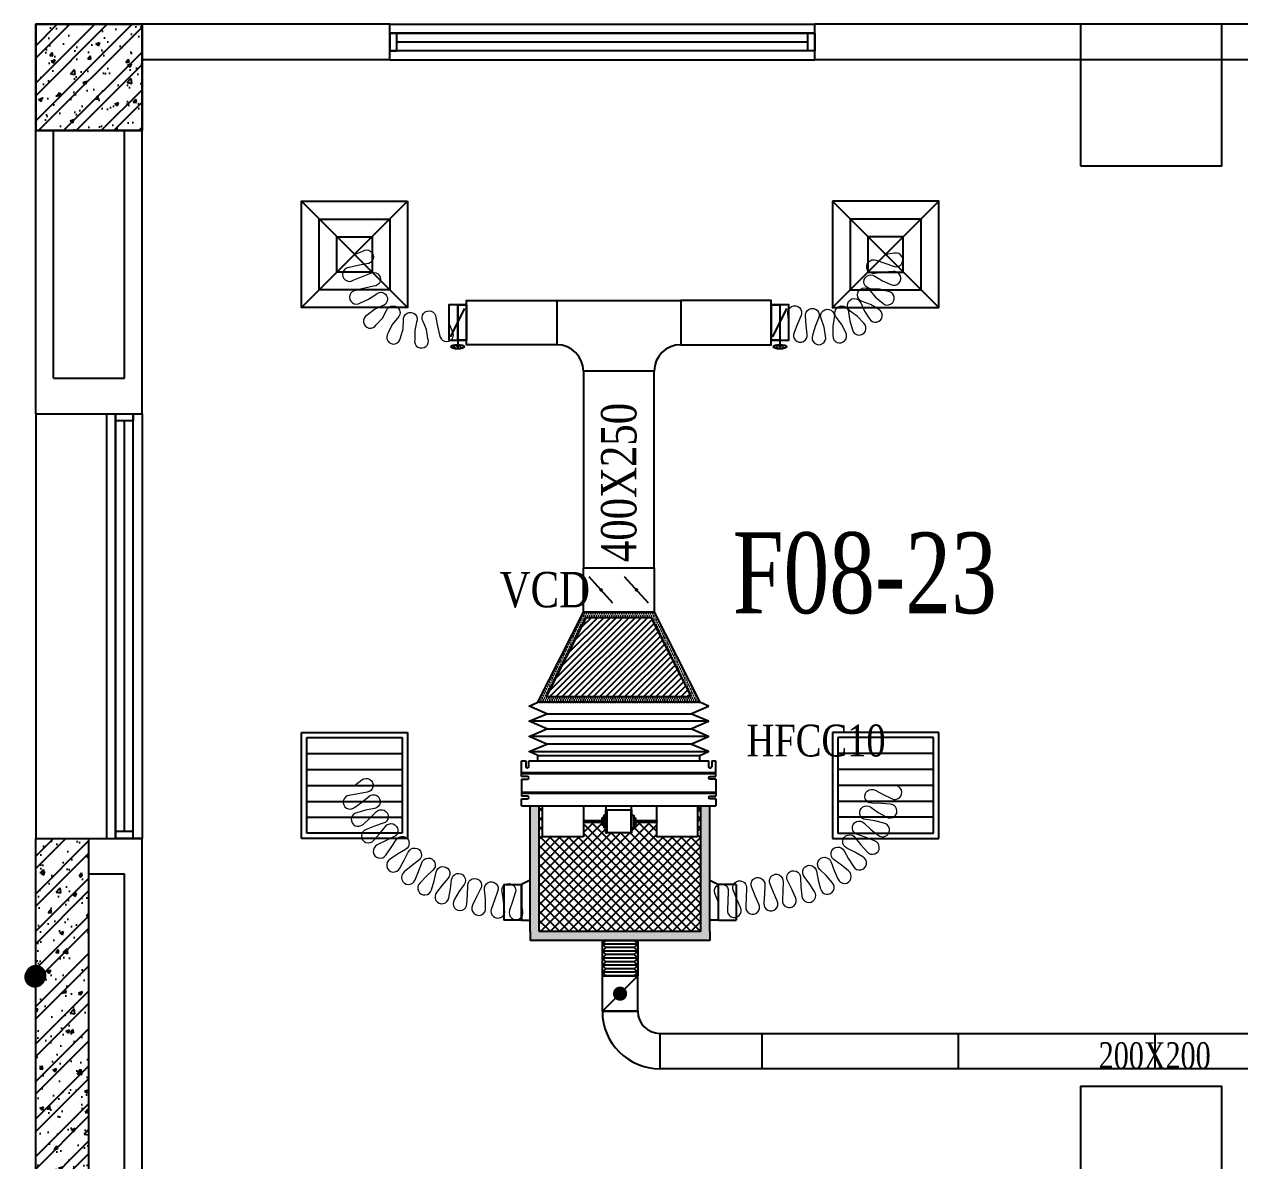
# Model space of a CAD drawing. Header units: metres. Extents: x 352651 to 1421851, y -87441 to -24441.
# Drawn here: x 991717 to 998582, y -40880 to -34460 of the extents above; entities that cross this region are included whole.
import ezdxf
from ezdxf.enums import TextEntityAlignment as Align

# ---------------------------------------------------------------- set-up
doc = ezdxf.new("R2010")
doc.units = ezdxf.units.M
doc.header["$LTSCALE"] = 300
doc.header["$MEASUREMENT"] = 0
for name, color, linetype in [('bat noi mem', 4, 'CONTINUOUS'), ('CUA', 8, 'CONTINUOUS'), ('CUAGIO', 2, 'CONTINUOUS'), ('DIM', 1, 'CONTINUOUS'), ('HATCH', 145, 'CONTINUOUS'), ('KT', 1, 'CONTINUOUS'), ('NOITHAT', 145, 'CONTINUOUS'), ('THAY', 9, 'CONTINUOUS'), ('thiet bi', 11, 'CONTINUOUS'), ('TUONG', 7, 'CONTINUOUS'), ('vach', 6, 'CONTINUOUS')]:
    doc.layers.add(name, color=color, linetype=linetype)
doc.layers.add('noi mem', color=5, linetype='BATTING', lineweight=0)
doc.styles.add('PHU', font='vntimeh.shx', dxfattribs={"width": 0.8})
doc.styles.add('ROMANS', font='romans.shx', dxfattribs={"width": 0.75, "bigfont": 'romancvn.shx'})
doc.linetypes.add('BATTING', pattern='A,0.0001,-0.1,[134,ltypeshp.shx,S=0.1,R=0,X=-0.1,Y=0],-0.2,[134,ltypeshp.shx,S=0.1,R=180,X=0.1,Y=0],-0.1', length=0.4001)

# ---------------------------------------------------------------- blocks, each defined once
blk = doc.blocks.new('cot1')
at = {"layer": 'vach'}
blk.add_lwpolyline([(-400, -400), (400, -400), (400, 400), (-400, 400)], close=True, dxfattribs=at)
blk = doc.blocks.new('SAD')
at = {"layer": 'CUAGIO', "color": 8}
for p, q in [((-300, -300), (300, 300)), ((300, -300), (-300, 300))]:
    blk.add_line(p, q, dxfattribs=at)
at = {"layer": 'CUAGIO'}
blk.add_lwpolyline([(300, -300), (300, 300), (-300, 300), (-300, -300)], close=True, dxfattribs=at)
at = {"layer": 'CUAGIO', "color": 8}
for points in [[(200, -200), (200, 200), (-200, 200), (-200, -200)], [(100, -100), (100, 100), (-100, 100), (-100, -100)]]:
    blk.add_lwpolyline(points, close=True, dxfattribs=at)
blk = doc.blocks.new('SAG')
at = {"layer": 'CUAGIO'}
for p, q in [((-300, 300), (-300, -300)), ((300, 300), (-300, 300)), ((300, -300), (300, 300)), ((-300, -300), (300, -300))]:
    blk.add_line(p, q, dxfattribs=at)
at = {"layer": 'CUAGIO', "color": 8}
for p, q in [((-270, 270), (-270, -270)), ((270, 270), (-270, 270)), ((-180, -270), (-180, 270)), ((-90, -270), (-90, 270)), ((0, -270), (0, 270)), ((90, -270), (90, 270)), ((180, -270), (180, 270)), ((270, -270), (270, 270)), ((-270, -270), (270, -270))]:
    blk.add_line(p, q, dxfattribs=at)
blk = doc.blocks.new('1-van gio D200')
at = {"layer": 'CUAGIO'}
h = blk.add_hatch(dxfattribs=at)
h.set_pattern_fill('ANSI31', color=256, scale=100, style=0)
edge = h.paths.add_edge_path()
edge.add_ellipse((486127, -58494), major_axis=(-38.1, 0), ratio=0.310482, start_angle=0, end_angle=360, ccw=False)
for p, q in [((486167, -58437.3), (486087.1, -58277.5)), ((486127, -58257.4), (486127, -58494))]:
    blk.add_line(p, q, dxfattribs=at)
at = {"layer": 'CUAGIO', "const_width": 3}
for points in [[(486127, -58457.4), (486177, -58457.4), (486177, -58257.4), (486077, -58257.4), (486077, -58457.4), (486127, -58457.4)], [(486167, -58437.3), (486087.1, -58277.5)], [(486127, -58257.4), (486127, -58494)]]:
    blk.add_lwpolyline(points, dxfattribs=at)
at = {"layer": 'CUAGIO'}
blk.add_lwpolyline([(486177, -58457.4), (486077, -58457.4), (486077, -58257.4), (486177, -58257.4)], close=True, dxfattribs=at)
at = {"layer": 'CUAGIO', "const_width": 5.35}
blk.add_lwpolyline([(486130.7, -58357.4, -1), (486123.3, -58357.4, -1)], format="xyb", close=True, dxfattribs=at)
at = {"layer": 'CUAGIO', "extrusion": (0, 0, -1)}
blk.add_ellipse((486127, -58494), major_axis=(-38.1, 0), ratio=0.310482, start_param=-1.570796, end_param=4.712389, dxfattribs=at)
blk = doc.blocks.new('bac noi mem')
at = {"layer": 'bat noi mem'}
for p, q in [((493886.7, -64673), (493866.7, -64693)), ((494066.7, -64693), (493866.7, -64693)), ((493866.7, -64693), (493886.7, -64713)), ((493886.7, -64713), (493866.7, -64733)), ((494066.7, -64733), (493866.7, -64733)), ((493866.7, -64733), (493886.7, -64753)), ((494046.7, -64673), (493886.7, -64673)), ((494046.7, -64713), (493886.7, -64713)), ((494046.7, -64673), (494066.7, -64693)), ((494066.7, -64693), (494046.7, -64713)), ((494046.7, -64713), (494066.7, -64733)), ((494066.7, -64733), (494046.7, -64753)), ((493886.7, -64753), (493866.7, -64773)), ((494066.7, -64773), (493866.7, -64773)), ((493866.7, -64773), (493886.7, -64793)), ((493886.7, -64793), (493866.7, -64813)), ((494046.7, -64753), (493886.7, -64753)), ((494046.7, -64793), (493886.7, -64793)), ((494046.7, -64753), (494066.7, -64773)), ((494066.7, -64773), (494046.7, -64793)), ((494046.7, -64793), (494066.7, -64813)), ((494066.7, -64813), (493866.7, -64813)), ((493866.7, -64813), (493886.7, -64833)), ((493886.7, -64833), (493866.7, -64853)), ((494066.7, -64853), (493866.7, -64853)), ((493866.7, -64853), (493886.7, -64873)), ((494046.7, -64833), (493886.7, -64833)), ((494046.7, -64873), (493886.7, -64873)), ((494066.7, -64813), (494046.7, -64833)), ((494046.7, -64833), (494066.7, -64853)), ((494066.7, -64853), (494046.7, -64873))]:
    blk.add_line(p, q, dxfattribs=at)

msp = doc.modelspace()

# ---------------------------------------------------------------- hatches: boundary and pattern name
at = {"layer": 'CUAGIO'}
h = msp.add_hatch(dxfattribs=at)
h.set_pattern_fill('DOTS', color=256, scale=200, style=0)
h.set_pattern_definition([(0, (174941.88, -151813.829), (6.25, 12.5), [0, -12.5])])
h.paths.add_polyline_path([(995483.2, -38259.9), (994666.6, -38259.9), (994893.4, -37809.9), (995256.5, -37809.9)], flags=16)
h.paths.add_polyline_path([(995531.9, -38289.9), (994617.9, -38289.9), (994874.9, -37779.9), (995274.9, -37779.9)])
h = msp.add_hatch(dxfattribs=at)
h.set_pattern_fill('ANSI31', color=256, scale=200, style=0)
h.set_pattern_definition([(45, (174941.88, -151813.829), (-17.6776695, 17.6776695), [])])
h.paths.add_polyline_path([(995378.5, -38052), (995082.1, -38052), (995082.1, -38259.9), (995483.2, -38259.9)])
h.paths.add_polyline_path([(995256.5, -37809.9), (995082.1, -37809.9), (995082.1, -38052), (995378.5, -38052)])
h.paths.add_polyline_path([(995082.1, -37809.9), (994893.4, -37809.9), (994771.4, -38052), (995082.1, -38052)])
h.paths.add_polyline_path([(995082.1, -38052), (994771.4, -38052), (994666.6, -38259.9), (995082.1, -38259.9)])
h = msp.add_hatch(dxfattribs=at)
h.set_pattern_fill('DOTS', color=2, scale=200, style=0)
h.set_pattern_definition([(0, (421969.913, 17957.081), (6.25, 12.5), [0, -12.5])])
h.paths.add_polyline_path([(995538.9, -39585.4), (994625.3, -39585.4), (994625.3, -38875.4), (994575.3, -38875.4), (994575.3, -39585.4), (994575.3, -39635.4), (995588.9, -39635.4), (995588.9, -39585.4), (995588.9, -38875.4), (995538.9, -38875.4)])
at = {"layer": 'CUAGIO', "ltscale": 1.5}
h = msp.add_hatch(dxfattribs=at)
h.set_pattern_fill('ANSI37', color=9, scale=300, style=0)
h.set_pattern_definition([(45, (532796.513, -525.78), (-26.5165043, 26.5165043), []), (135, (532796.513, -525.78), (-26.5165043, -26.5165043), [])])
h.paths.add_polyline_path([(995538.9, -39585.4), (995538.9, -38875.4), (995519.8, -38875.4), (995519.8, -39050.4), (995289.6, -39050.4), (995289.6, -38967.5), (995169.9, -38967.5), (995169.9, -38983.1), (995159.4, -38983.1), (995159.4, -38998.9), (995149.5, -38998.9), (995149.5, -39023.9, -1), (995143, -39026), (995006.8, -39026, -1), (995000.4, -39023.9), (995000.4, -38998.9), (994990.5, -38998.9), (994990.5, -38983.1), (994979.9, -38983.1), (994979.9, -38967.5), (994874.7, -38967.5), (994874.7, -39050.4), (994644.5, -39050.4), (994644.5, -38875.4), (994625.3, -38875.4), (994625.3, -39585.4)])
at = {"layer": 'HATCH', "linetype": 'Continuous'}
h = msp.add_hatch(dxfattribs=at)
h.set_pattern_fill('ANSI32,_O', color=256, scale=400)
h.set_pattern_definition([(45, (533849.62, -347750.56), (-106.066017, 106.066017), []), (45, (533920.34, -347750.56), (-106.066017, 106.066017), [])])
h.paths.add_polyline_path([(992082.1, -39059.6), (991782.1, -39059.6), (991782.1, -39812.4, -0.364811), (991807, -39841.9, -0.364811), (991782.1, -39871.5), (991782.1, -40859.6), (992082.1, -40859.6)])
h.paths.add_polyline_path([(992082.1, -40859.6), (991782.1, -40859.6), (991782.1, -42259.6), (992082.1, -42259.6)])
h = msp.add_hatch(dxfattribs=at)
h.set_pattern_fill('AR-CONC,_O', color=256, scale=30)
h.set_pattern_definition([(50, (533849.62, -347750.56), (215.178055, -18.82564), [22.5, -247.5]), (355, (533849.62, -347750.56), (-41.6254, 225.65764), [18, -198]), (100.4514, (533867.56, -347752.12), (173.552815, 206.83186), [19.12206, -210.34263]), (46.1842, (533849.62, -347690.56), (320.17231, -49.6557), [33.75, -371.25]), (96.6356, (533876.3, -347694.7), (280.39881, 292.23536), [28.68309, -315.5139]), (351.1842, (533849.62, -347690.56), (280.39858, 292.23558), [27, -297]), (21, (533879.62, -347705.56), (179.072116, -120.78567), [22.5, -247.5]), (326, (533879.62, -347705.56), (72.9946, 217.54501), [18, -198]), (71.4514, (533894.55, -347715.62), (252.06679, 96.75915), [19.12206, -210.34263]), (37.5, (533849.624, -347750.556), (3.647957, 99.868156), [0, -195.6, 0, -201, 0, -198.75]), (7.5, (533849.62, -347750.56), (78.920861, 118.323514), [0, -114.6, 0, -191.1, 0, -75.75]), (327.5, (533782.724, -347750.556), (160.146731, -6.766462), [0, -75, 0, -234, 0, -310.5]), (317.5, (533752.72, -347750.56), (174.95585, 30.031495), [0, -97.5, 0, -155.4, 0, -220.5])])
h.paths.add_polyline_path([(992082.1, -39059.6), (991782.1, -39059.6), (991782.1, -39812.4, -0.364811), (991807, -39841.9, -0.364811), (991782.1, -39871.5), (991782.1, -40859.6), (992082.1, -40859.6)])
h.paths.add_polyline_path([(992082.1, -40859.6), (991782.1, -40859.6), (991782.1, -42259.6), (992082.1, -42259.6)])
at = {"layer": 'NOITHAT', "linetype": 'Continuous'}
h = msp.add_hatch(dxfattribs=at)
h.set_pattern_fill('ANSI32,_O', color=256, scale=400)
h.set_pattern_definition([(45, (622184.75, -347750.56), (-106.066017, 106.066017), []), (45, (622255.46, -347750.56), (-106.066017, 106.066017), [])])
h.paths.add_polyline_path([(992082.1, -34859.6), (992082.1, -34459.6), (991782.1, -34459.6), (991782.1, -34859.6)])
h.paths.add_polyline_path([(992382.1, -34859.6), (992382.1, -34459.6), (992082.1, -34459.6), (992082.1, -34859.6)])
h.paths.add_polyline_path([(992082.1, -34859.6), (992082.1, -35059.6), (992382.1, -35059.6), (992382.1, -34859.6)])
h.paths.add_polyline_path([(992082.1, -35059.6), (992082.1, -34859.6), (991782.1, -34859.6), (991782.1, -35059.6)])
h = msp.add_hatch(dxfattribs=at)
h.set_pattern_fill('AR-CONC,_O', color=256, scale=30)
h.set_pattern_definition([(50, (622184.75, -347750.56), (215.178055, -18.82564), [22.5, -247.5]), (355, (622184.75, -347750.56), (-41.6254, 225.65764), [18, -198]), (100.4514, (622202.68, -347752.12), (173.552815, 206.83186), [19.12206, -210.34263]), (46.1842, (622184.75, -347690.56), (320.17231, -49.6557), [33.75, -371.25]), (96.6356, (622211.43, -347694.7), (280.39881, 292.23536), [28.68309, -315.5139]), (351.1842, (622184.75, -347690.56), (280.39858, 292.23558), [27, -297]), (21, (622214.75, -347705.56), (179.072116, -120.78567), [22.5, -247.5]), (326, (622214.75, -347705.56), (72.9946, 217.54501), [18, -198]), (71.4514, (622229.68, -347715.62), (252.06679, 96.75915), [19.12206, -210.34263]), (37.5, (622184.75, -347750.556), (3.647957, 99.868156), [0, -195.6, 0, -201, 0, -198.75]), (7.5, (622184.75, -347750.56), (78.920861, 118.323514), [0, -114.6, 0, -191.1, 0, -75.75]), (327.5, (622117.85, -347750.556), (160.146731, -6.766462), [0, -75, 0, -234, 0, -310.5]), (317.5, (622087.85, -347750.56), (174.95585, 30.031495), [0, -97.5, 0, -155.4, 0, -220.5])])
h.paths.add_polyline_path([(992082.1, -34859.6), (992082.1, -34459.6), (991782.1, -34459.6), (991782.1, -34859.6)])
h.paths.add_polyline_path([(992382.1, -34859.6), (992382.1, -34459.6), (992082.1, -34459.6), (992082.1, -34859.6)])
h.paths.add_polyline_path([(992082.1, -34859.6), (992082.1, -35059.6), (992382.1, -35059.6), (992382.1, -34859.6)])
h.paths.add_polyline_path([(992082.1, -35059.6), (992082.1, -34859.6), (991782.1, -34859.6), (991782.1, -35059.6)])

# ---------------------------------------------------------------- linework, layer by layer
at = {"layer": 'bat noi mem'}
for p, q in [((995531.9, -38289.9), (994617.9, -38289.9)), ((994667.9, -38354.2), (995481.9, -38354.2)), ((995581.9, -38397.1), (994567.9, -38397.1)), ((994667.9, -38439.9), (995481.9, -38439.9)), ((995581.9, -38482.8), (994567.9, -38482.8)), ((994567.9, -38568.5), (995581.9, -38568.5)), ((995481.9, -38525.6), (994667.9, -38525.6))]:
    msp.add_line(p, q, dxfattribs=at)
for points in [[(994617.9, -38589.9), (994567.9, -38568.5), (994667.9, -38525.6), (994567.9, -38482.8), (994667.9, -38439.9), (994567.9, -38397.1), (994667.9, -38354.2), (994567.9, -38311.3), (994617.9, -38289.9)], [(995531.9, -38589.9), (995581.9, -38568.5), (995481.9, -38525.6), (995581.9, -38482.8), (995481.9, -38439.9), (995581.9, -38397.1), (995481.9, -38354.2), (995581.9, -38311.3), (995531.9, -38289.9)]]:
    msp.add_lwpolyline(points, dxfattribs=at)
at = {"layer": 'CUA', "linetype": 'Continuous'}
for p, q in [((993782.1, -34509.6), (996182.1, -34509.6)), ((996182.1, -34509.6), (993782.1, -34509.6)), ((996142.1, -34559.6), (993822.1, -34559.6)), ((996182.1, -34609.6), (993782.1, -34609.6)), ((992232.1, -36659.6), (992232.1, -39059.6)), ((992232.1, -39059.6), (992232.1, -36659.6)), ((992332.1, -39059.6), (992332.1, -36659.6)), ((992282.1, -39019.6), (992282.1, -36699.6))]:
    msp.add_line(p, q, dxfattribs=at)
for points in [[(993782.1, -34609.6), (993822.1, -34609.6), (993822.1, -34509.6), (993782.1, -34509.6)], [(996182.1, -34609.6), (996142.1, -34609.6), (996142.1, -34509.6), (996182.1, -34509.6)], [(992332.1, -36659.6), (992332.1, -36699.6), (992232.1, -36699.6), (992232.1, -36659.6)], [(992332.1, -39059.6), (992332.1, -39019.6), (992232.1, -39019.6), (992232.1, -39059.6)]]:
    msp.add_lwpolyline(points, close=True, dxfattribs=at)
at = {"layer": 'CUAGIO', "ltscale": 1.5}
msp.add_line((994724.9, -36019.9), (995424.9, -36019.9), dxfattribs=at)
at = {"layer": 'CUAGIO', "color": 2}
for p, q in [((994874.9, -36419.9), (994874.9, -37529.9)), ((995274.9, -37529.9), (995274.9, -36419.9)), ((994575.3, -39585.4), (994575.3, -39635.4)), ((995538.9, -39585.4), (994625.3, -39585.4)), ((995588.9, -39585.4), (995588.9, -39635.4))]:
    msp.add_line(p, q, dxfattribs=at)
at = {"layer": 'CUAGIO'}
for p, q in [((995274.9, -36419.9), (994874.9, -36419.9)), ((995041.9, -37729.2), (994908, -37580.6)), ((995241.9, -37729.2), (995108, -37580.6)), ((994575.3, -39585.4), (994575.3, -38875.4)), ((994625.3, -38875.4), (994625.3, -38875.4)), ((994625.3, -39585.4), (994625.3, -38875.4)), ((995538.9, -38875.4), (995538.9, -38875.4)), ((995538.9, -39585.4), (995538.9, -38875.4)), ((995588.9, -39585.4), (995588.9, -38875.4)), ((994425.6, -39320.1), (994425.6, -39520.1)), ((994525.3, -39320.1), (994525.3, -39520.1)), ((994525.3, -39520.1), (994525.3, -39320.1)), ((995638.9, -39520.1), (995638.9, -39320.1)), ((995638.9, -39520.1), (995638.9, -39320.1)), ((995738.6, -39320.1), (995738.6, -39520.1)), ((994525.3, -39520.1), (994425.6, -39520.1)), ((995638.9, -39520.1), (995738.6, -39520.1)), ((995588.9, -39635.4), (994575.3, -39635.4)), ((994982.1, -40035.3), (994982.1, -39635.4)), ((995182.1, -40040.8), (995182.1, -39652.3)), ((994982.1, -39835.4), (995182.1, -39835.4)), ((995182.1, -39835.4), (994982.1, -40035.3)), ((995182.1, -40035.3), (994982.1, -40035.3)), ((994982.1, -40035.3), (995182.1, -40035.3)), ((995182.1, -40035.3), (994982.1, -40035.3)), ((995307.1, -40160.3), (995307.1, -40360.3)), ((995307.1, -40160.3), (1005872.2, -40160.3)), ((995882.1, -40160.3), (995882.1, -40360.3)), ((996992.1, -40160.3), (996992.1, -40360.3)), ((998102.1, -40160.3), (998102.1, -40360.3)), ((1000112.1, -40360.3), (995307.1, -40360.3))]:
    msp.add_line(p, q, dxfattribs=at)
for points in [[(994724.9, -36269.9), (994214.9, -36269.9), (994214.9, -36019.9), (994724.9, -36019.9)], [(995424.9, -36269.9), (995934.9, -36269.9), (995934.9, -36019.9), (995424.9, -36019.9)], [(994164.9, -36044.9), (994214.9, -36044.9), (994214.9, -36244.9), (994164.9, -36244.9)], [(995934.9, -36044.9), (995984.9, -36044.9), (995984.9, -36244.9), (995934.9, -36244.9)], [(994874.9, -37529.9), (995274.9, -37529.9), (995274.9, -37779.9), (994874.9, -37779.9)], [(995531.9, -38289.9), (994617.9, -38289.9), (994874.9, -37779.9), (995274.9, -37779.9)], [(995483.2, -38259.9), (994666.6, -38259.9), (994893.4, -37809.9), (995256.5, -37809.9)], [(994982.1, -39635.4), (995182.1, -39635.4), (995182.1, -39835.4), (994982.1, -39835.4)]]:
    msp.add_lwpolyline(points, close=True, dxfattribs=at)
for points, const_width in [([(994969.9, -37654.9, 1), (994979.9, -37654.9, 1)], 10), ([(995169.9, -37654.9, 1), (995179.9, -37654.9, 1)], 10), ([(995102.1, -39936, -1), (995062.1, -39936, -1)], 40)]:
    msp.add_lwpolyline(points, format="xyb", close=True, dxfattribs=dict(at, const_width=const_width))
for points in [[(994425.6, -39320.1), (994525.3, -39320.1)], [(994575.3, -39294.9), (994525.3, -39320.1)], [(995588.9, -39294.9), (995638.9, -39320.1)], [(995738.6, -39320.1), (995638.9, -39320.1)], [(994525.3, -39520.1), (994575.3, -39520.1)], [(994525.3, -39520.1), (994575.3, -39520.1)], [(995638.9, -39520.1), (995588.9, -39520.1)], [(995638.9, -39520.1), (995588.9, -39520.1)]]:
    msp.add_lwpolyline(points, dxfattribs=at)
for centre, radius, start, end in [((994724.9, -36419.9), 150, 0, 90), ((995424.9, -36419.9), 150, 90, 180), ((995307.1, -40035.3), 325, 180, 270), ((995307.1, -40035.3), 125, 180, 270)]:
    msp.add_arc(centre, radius, start, end, dxfattribs=at)
at = {"layer": 'DIM'}
msp.add_lwpolyline([(991782.1, -34459.6), (992382.1, -34459.6), (992382.1, -35059.6), (991782.1, -35059.6)], close=True, dxfattribs=at)
at = {"layer": 'HATCH', "linetype": 'Continuous', "const_width": 60}
for points in [[(991747, -39841.9, 1), (991807, -39841.9, 1)], [(991751.6, -39833.5, 1), (991811.6, -39833.5, 1)]]:
    msp.add_lwpolyline(points, format="xyb", close=True, dxfattribs=at)
at = {"layer": 'noi mem', "linetype": 'ByBlock', "ltscale": 1.5}
for points in [[(993582.1, -35759.6), (993628.6, -35740.7, -1.333333), (993650.8, -35812.3), (993601.7, -35823), (993552.7, -35833.7, 1.333333), (993574.8, -35905.3), (993621.3, -35886.4), (993667.8, -35867.6, -1.333333), (993690, -35939.2), (993641, -35949.9), (993591.4, -35962, 1.333333), (993615.3, -36033.1), (993662.1, -36012.8), (993701.7, -35985.1, -1.333333), (993738.9, -36050.3), (993694.9, -36070.3), (993653.8, -36102.3, 1.333333), (993704.8, -36157.4), (993739.9, -36119), (993763.3, -36076.7, -1.333333), (993825.3, -36118.9), (993794.7, -36156.2), (993771.9, -36203, 1.333333), (993841.8, -36230.1), (993856.5, -36180.1), (993858.9, -36131.9, -1.333333), (993933.2, -36142.5), (993922, -36189.5), (993922.1, -36241.6, 1.333333), (993996.8, -36235.2), (993988, -36183.9), (993970.1, -36138, -1.333333), (994042.1, -36116.9), (994051.7, -36165.3), (994063, -36214.2, 1.333333), (994134.4, -36191.2), (994114.9, -36144.9)], [(996034.9, -36144.9), (996030.2, -36093.6, -1.333333), (996104.3, -36104.8), (996084.6, -36152.4), (996064.9, -36200, 1.333333), (996139.1, -36211.2), (996134.3, -36159.9), (996129.5, -36108.7, -1.333333), (996203.6, -36119.8), (996184, -36167.4), (996168.7, -36217.5, 1.333333), (996243.5, -36221.8), (996234.1, -36170.3), (996217.5, -36122.5, -1.333333), (996292.2, -36115.9), (996284.1, -36165.9), (996283.8, -36218.3, 1.333333), (996356.8, -36200.9), (996333, -36154.3), (996303.3, -36113.2, -1.333333), (996373, -36085.5), (996379.6, -36135.7), (996394.4, -36186, 1.333333), (996459.3, -36148.4), (996423, -36110.5), (996382.8, -36079.8, -1.333333), (996441.6, -36033.2), (996462.4, -36079.3), (996491, -36123.3, 1.333333), (996542.4, -36068.6), (996496.8, -36042.8), (996449.4, -36024.9, -1.333333), (996492.4, -35963.4), (996525.5, -36001.6), (996565.5, -36035.5, 1.333333), (996599.1, -35968.4), (996548, -35956.7), (996497.5, -35953.1, -1.333333), (996520.9, -35881.9), (996563.7, -35909), (996611.7, -35930, 1.333333), (996624.6, -35856.1), (996572.3, -35859.6), (996521.3, -35867, -1.333333), (996528.7, -35792.3), (996577.2, -35809.6), (996625.8, -35826.8, 1.333333), (996633.1, -35752.2), (996582.1, -35759.6)], [(993582.1, -38759.6), (993623.3, -38728.8, -1.333333), (993653.1, -38797.7), (993602.5, -38806.7), (993551.9, -38815.7, 1.333333), (993581.7, -38884.5), (993622.9, -38853.7), (993662.8, -38821.9, -1.333333), (993694.7, -38889.8), (993644.7, -38900.2), (993594.8, -38913.6, 1.333333), (993630.3, -38979.7), (993669.1, -38945.4), (993705.2, -38909.3, -1.333333), (993744.4, -38973.3), (993695.8, -38989.1), (993647.7, -39008, 1.333333), (993690.3, -39069.7), (993725, -39031.3), (993757, -38991.6, -1.333333), (993802.9, -39050.8), (993756.4, -39071.9), (993710.6, -39095.9, 1.333333), (993759.8, -39152.6), (993790, -39110.7), (993817.5, -39067.6, -1.333333), (993869.6, -39121.5), (993825.7, -39147.5), (993782.9, -39176.4, 1.333333), (993837.9, -39227.4), (993863.4, -39182.3), (993885.9, -39136.5, -1.333333), (993943.7, -39184.3), (993903, -39215), (993863.5, -39248.5, 1.333333), (993923.9, -39293.1), (993944.2, -39245.5), (993961.6, -39197.5, -1.333333), (994024.3, -39238.7), (993987.1, -39273.7), (993951.6, -39311.3, 1.333333), (994016.5, -39348.9), (994031.5, -39299.4), (994043.5, -39249.8, -1.333333), (994110.3, -39283.8), (994077.2, -39322.7), (994046.1, -39364, 1.333333), (994114.7, -39394.3), (994124.2, -39343.4), (994130.6, -39292.8, -1.333333), (994200.8, -39319.2), (994172.2, -39361.5), (994145.8, -39406, 1.333333), (994217.3, -39428.5), (994221.1, -39376.9), (994221.9, -39325.9, -1.333333), (994294.6, -39344.5), (994270.8, -39389.6), (994249.5, -39436.7, 1.333333), (994323, -39451.3), (994321.2, -39399.6), (994316.4, -39348.8, -1.333333), (994390.6, -39359.2), (994372, -39406.8), (994355.6, -39455.6, 1.333333), (994430.3, -39462.5), (994423.1, -39411.5), (994415.5, -39360.6, -1.333333), (994490.2, -39367), (994474.2, -39415.8), (994458.2, -39464.6, 1.333333), (994532.9, -39470.9), (994525.3, -39420.1)], [(995638.9, -39420.1), (995619.1, -39372.9, -1.333333), (995692.9, -39359.7), (995690.6, -39410.9), (995688.3, -39462.1, 1.333333), (995762.2, -39448.9), (995742.3, -39401.7), (995722.5, -39354.4, -1.333333), (995796.3, -39341.2), (995794, -39392.4), (995791.7, -39443.6, 1.333333), (995865.6, -39430.4), (995845.7, -39383.2), (995825.9, -39336, -1.333333), (995899.7, -39322.8), (995897.4, -39374), (995895.1, -39425.2, 1.333333), (995969, -39412), (995949.1, -39364.7), (995929.3, -39317.5, -1.333333), (996003.1, -39304.3), (996000.8, -39355.5), (995999.1, -39407, 1.333333), (996072.8, -39393), (996052.4, -39345.7), (996028.9, -39300.7, -1.333333), (996101.5, -39281.7), (996103.2, -39332.4), (996109.2, -39383.8, 1.333333), (996180, -39359.2), (996152.8, -39315.1), (996122.6, -39274.3, -1.333333), (996191.3, -39244.2), (996200.8, -39294.1), (996214.8, -39343.9, 1.333333), (996280.9, -39308.5), (996247.1, -39269.3), (996210.9, -39233.7, -1.333333), (996274.1, -39193.2), (996291.3, -39240.9), (996312.8, -39288, 1.333333), (996372.6, -39242.7), (996333.2, -39209.2), (996291.9, -39179.7, -1.333333), (996347.9, -39129.9), (996372.4, -39174.4), (996401, -39217.5, 1.333333), (996453, -39163.4), (996408.8, -39136.5), (996363.4, -39113.8, -1.333333), (996411, -39055.9), (996442.1, -39096), (996477.1, -39134.1, 1.333333), (996520, -39072.6), (996472.1, -39052.9), (996423.8, -39037.5, -1.333333), (996461.8, -38972.9), (996498.7, -39007.6), (996539.2, -39039.8, 1.333333), (996572, -38972.4), (996521.7, -38960.4), (996471.5, -38952.8, -1.333333), (996498.9, -38883), (996540.9, -38911.6), (996585.9, -38937.1, 1.333333), (996607.8, -38865.3), (996556.2, -38861.3), (996505, -38859.9, -1.333333), (996523.5, -38787.2), (996569.2, -38810.5), (996614.9, -38833.7, 1.333333), (996633.4, -38761), (996582.1, -38759.6)]]:
    msp.add_lwpolyline(points, format="xyb", dxfattribs=at)
at = {"layer": 'THAY', "linetype": 'Continuous'}
for p, q in [((993782.1, -34459.6), (996182.1, -34459.6)), ((993782.1, -34659.6), (996182.1, -34659.6)), ((991782.1, -36659.6), (991782.1, -39059.6)), ((992182.1, -36659.6), (992182.1, -39059.6))]:
    msp.add_line(p, q, dxfattribs=at)
msp.add_lwpolyline([(992382.1, -36659.6), (992382.1, -39059.6), (992232.1, -39059.6), (992232.1, -36659.6)], close=True, dxfattribs=at)
at = {"layer": 'thiet bi'}
for p, q in [((994525.9, -38708.9), (994525.9, -38621.4)), ((994525.9, -38621.4), (994549.9, -38621.4)), ((994565.9, -38621.4), (995583.9, -38621.4)), ((994617.9, -38621.4), (994617.9, -38589.9)), ((994617.9, -38589.9), (995531.9, -38589.9)), ((995531.9, -38621.4), (995531.9, -38589.9)), ((995599.9, -38621.4), (995623.9, -38621.4)), ((995623.9, -38708.9), (995623.9, -38621.4)), ((994525.9, -38687.4), (995623.9, -38687.4)), ((994525.9, -38692.4), (995623.9, -38692.4)), ((994525.9, -38798.4), (995623.9, -38798.4)), ((994525.9, -38803.4), (995623.9, -38803.4)), ((994525.9, -38875.4), (994525.9, -38835.9)), ((995623.9, -38835.9), (995623.9, -38875.4)), ((994525.9, -38875.4), (995623.9, -38875.4)), ((995003.6, -38897.5), (995003.6, -38875.4)), ((995006.8, -38899.9), (995006.8, -39026)), ((995143, -38899.9), (995143, -39026)), ((995146.3, -38897.5), (995146.3, -38875.4)), ((994874.7, -38958.4), (994979.9, -38958.4)), ((994874.7, -38967.5), (994979.9, -38967.5)), ((994979.9, -38942.7), (994979.9, -38983.1)), ((994990.5, -38942.7), (994979.9, -38942.7)), ((994990.5, -38983.1), (994979.9, -38983.1)), ((994990.5, -38926.9), (994990.5, -38998.9)), ((995000.4, -38926.9), (994990.5, -38926.9)), ((995149.5, -38926.9), (995159.4, -38926.9)), ((995159.4, -38926.9), (995159.4, -38998.9)), ((995159.4, -38942.7), (995169.9, -38942.7)), ((995159.4, -38983.1), (995169.9, -38983.1)), ((995169.9, -38942.7), (995169.9, -38983.1)), ((995169.9, -38958.4), (995289.6, -38958.4)), ((995169.9, -38967.5), (995289.6, -38967.5)), ((995289.6, -38958.4), (995289.6, -38967.5)), ((995000.4, -38998.9), (994990.5, -38998.9)), ((995149.5, -38998.9), (995159.4, -38998.9))]:
    msp.add_line(p, q, dxfattribs=at)
for points in [[(994549.9, -38621.4), (994549.9, -38653.4, 1), (994565.9, -38653.4), (994565.9, -38621.4)], [(995599.9, -38621.4), (995599.9, -38653.4, -1), (995583.9, -38653.4), (995583.9, -38621.4)], [(994525.9, -38724.9), (994557.9, -38724.9, 1), (994557.9, -38708.9), (994525.9, -38708.9)], [(995623.9, -38724.9), (995591.9, -38724.9, -1), (995591.9, -38708.9), (995623.9, -38708.9)], [(994525.9, -38835.9), (994557.9, -38835.9, 1), (994557.9, -38819.9), (994525.9, -38819.9)], [(995623.9, -38835.9), (995591.9, -38835.9, -1), (995591.9, -38819.9), (995623.9, -38819.9)]]:
    msp.add_lwpolyline(points, format="xyb", dxfattribs=at)
for points in [[(994525.9, -38724.9), (994525.9, -38819.9)], [(995623.9, -38724.9), (995623.9, -38819.9)]]:
    msp.add_lwpolyline(points, dxfattribs=at)
for points in [[(994874.7, -39050.4), (994644.5, -39050.4), (994644.5, -38875.4), (994874.7, -38875.4)], [(995000.4, -39026), (995149.5, -39026), (995149.5, -38899.9), (995000.4, -38899.9)], [(995519.8, -39050.4), (995289.6, -39050.4), (995289.6, -38875.4), (995519.8, -38875.4)]]:
    msp.add_lwpolyline(points, close=True, dxfattribs=at)
for centre, start, end in [((995003.6, -38900.9), 18.04953, 161.95047), ((995146.3, -38900.9), 18.04953, 161.95047), ((995003.6, -39024.9), 198.04953, 341.95047), ((995146.3, -39024.9), 198.04953, 341.95047)]:
    msp.add_arc(centre, 3.41, start, end, dxfattribs=at)
at = {"layer": 'TUONG'}
for p, q in [((993782.1, -34459.6), (992382.1, -34459.6)), ((993782.1, -34659.6), (993782.1, -34459.6)), ((996182.1, -34659.6), (996182.1, -34459.6)), ((999982.1, -34459.6), (996182.1, -34459.6)), ((1003682.1, -34459.6), (996232.1, -34459.6)), ((993782.1, -34659.6), (992382.1, -34659.6)), ((999982.1, -34659.6), (996182.1, -34659.6)), ((1003082.1, -34659.6), (996232.1, -34659.6)), ((991782.1, -36659.6), (991782.1, -35059.6)), ((991882.1, -36459.6), (991882.1, -35059.6)), ((992282.1, -36459.6), (992282.1, -35059.6)), ((992382.1, -36659.6), (992382.1, -35059.6)), ((991882.1, -36459.6), (992282.1, -36459.6)), ((991782.1, -36659.6), (992382.1, -36659.6)), ((991782.1, -42259.6), (991782.1, -39059.6)), ((991782.1, -39059.6), (992382.1, -39059.6)), ((992082.1, -42259.6), (992082.1, -39059.6)), ((992382.1, -42259.6), (992382.1, -39059.6)), ((992082.1, -39259.6), (992282.1, -39259.6)), ((992282.1, -42059.6), (992282.1, -39259.6))]:
    msp.add_line(p, q, dxfattribs=at)
at = {"layer": 'vach'}
msp.add_lwpolyline([(991782.1, -35059.6), (992382.1, -35059.6), (992382.1, -34459.6), (991782.1, -34459.6)], close=True, dxfattribs=at)
msp.add_lwpolyline([(991782.1, -35059.6), (992382.1, -35059.6), (992382.1, -34459.6), (991782.1, -34459.6)], close=True, dxfattribs=at)

# ---------------------------------------------------------------- block references
at = {"layer": 'CUAGIO', "xscale": -1}
for name, p, rotation in [('SAD', (993582.1, -35759.6), 180), ('SAG', (993582.1, -38759.6), 270)]:
    msp.add_blockref(name, p, dxfattribs=dict(at, rotation=rotation))
at = {"layer": 'CUAGIO'}
for name, p, rotation in [('SAD', (996582.1, -35759.6), 180), ('SAG', (996582.1, -38759.6), 90)]:
    msp.add_blockref(name, p, dxfattribs=dict(at, rotation=rotation))
at = {"layer": 'CUAGIO', "xscale": -1}
for p in [(1480292, 22212.5), (1482112, 22212.5)]:
    msp.add_blockref('1-van gio D200', p, dxfattribs=at)
at = {"layer": 'CUAGIO'}
msp.add_blockref('bac noi mem', (501115.5, 25037.6), dxfattribs=at)
at = {"layer": 'vach'}
for p in [(998082.1, -34859.6), (998082.1, -40859.6)]:
    msp.add_blockref('cot1', p, dxfattribs=at)

# ---------------------------------------------------------------- texts
at = {"layer": 'CUAGIO', "color": 2, "style": 'PHU', "width": 0.75}
msp.add_text('200x200', height=150, dxfattribs=at).set_placement((998102.1, -40360.3), align=Align.CENTER)
at = {"layer": 'CUAGIO', "color": 2, "insert": (994974.7, -37497.8), "char_height": 200, "width": 888.608, "attachment_point": 1, "rotation": 90, "style": 'PHU'}
msp.add_mtext('400x250', dxfattribs=at)
at = {"layer": 'CUAGIO', "color": 2, "attachment_point": 1, "style": 'PHU'}
for s, insert, char_height, width in [('VCD', (994402.2, -37553.3), 200, 439.881), ('hfcc10', (995796.5, -38415.8), 180, 528.56)]:
    msp.add_mtext(s, dxfattribs=dict(at, insert=insert, char_height=char_height, width=width))
at = {"layer": 'KT', "ltscale": 1.5, "insert": (995718.1, -37330.3), "char_height": 456.096, "width": 2517.297, "attachment_point": 1, "style": 'ROMANS'}
msp.add_mtext('{\\fTimes New Roman|b0|i0|c0|p18;F08-23}', dxfattribs=at)

doc.saveas('drawing.dxf')
